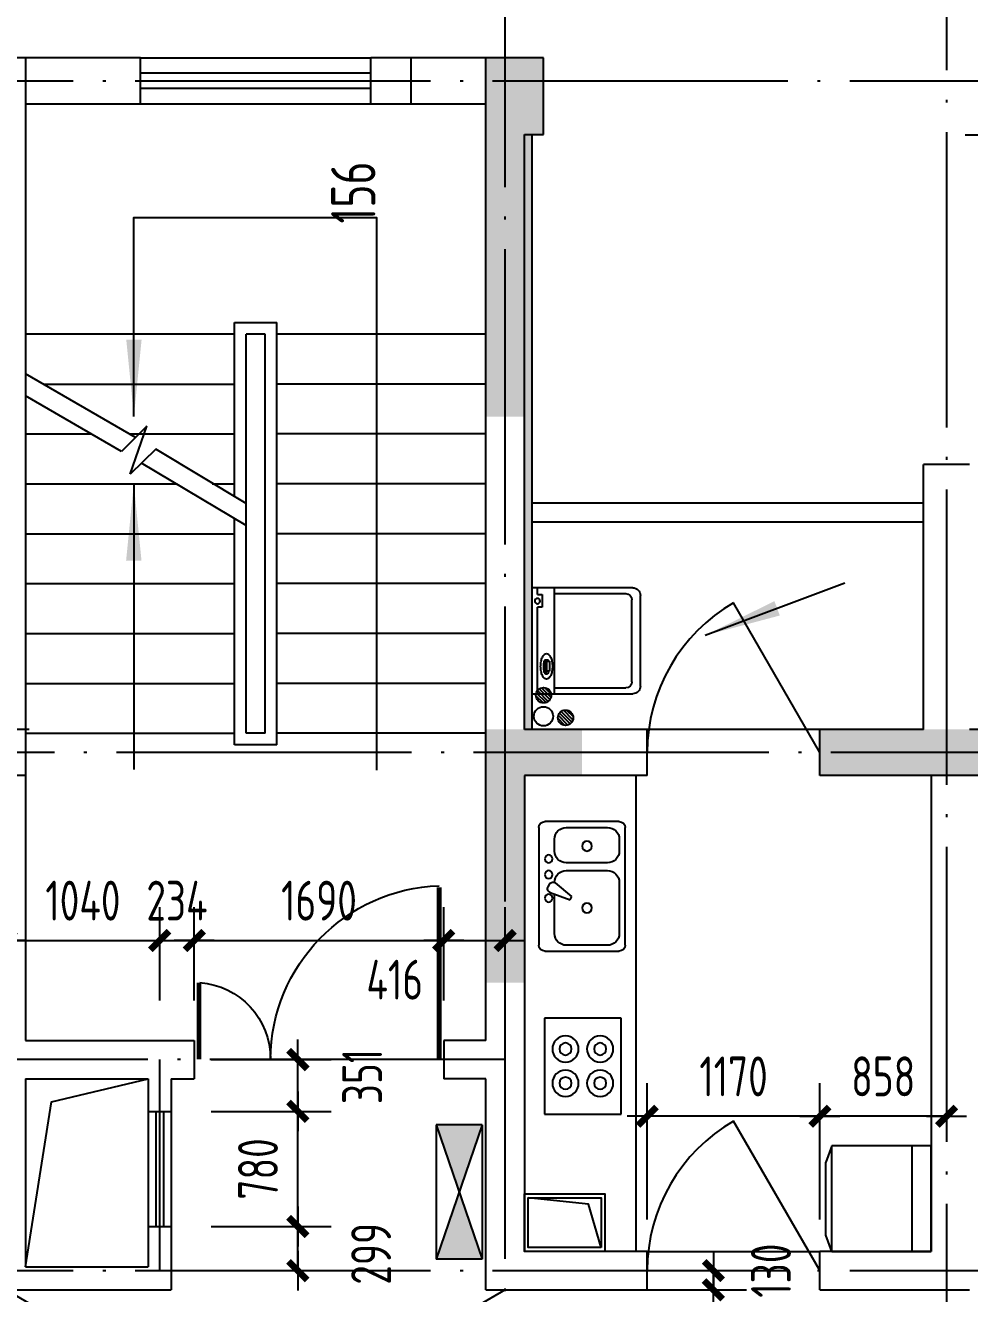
# Model space of a CAD drawing. Extents: x -726032 to 135930, y -151624 to 587044.
# Drawn here: x -582804 to -576408, y 564114 to 572705 of the extents above; entities that cross this region are included whole.
import ezdxf
from ezdxf.enums import TextEntityAlignment as Align

# ---------------------------------------------------------------- set-up
doc = ezdxf.new("R2010")
doc.units = 0
doc.header["$LTSCALE"] = 1000
doc.header["$MEASUREMENT"] = 0
doc.linetypes.add('DOTE', pattern=[2.42, 2, -0.2, 0.02, -0.2])
doc.layers.get('0').update_dxf_attribs({"linetype": 'CONTINUOUS'})
doc.layers.get('DEFPOINTS').update_dxf_attribs({"color": 1, "linetype": 'CONTINUOUS'})
for name, color, linetype in [('COLUMN', 170, 'CONTINUOUS'), ('DOTE', 8, 'DOTE'), ('GROUND', 45, 'CONTINUOUS'), ('JIAJU', 252, 'CONTINUOUS'), ('LVTRY', 6, 'CONTINUOUS'), ('PUB_DIM', 245, 'CONTINUOUS'), ('ROOF', 4, 'CONTINUOUS'), ('STAIR', 42, 'CONTINUOUS'), ('TOTHER', 7, 'CONTINUOUS'), ('WALL', 255, 'CONTINUOUS'), ('WINDOW', 155, 'CONTINUOUS'), ('WINDOW_TEXT', 7, 'CONTINUOUS'), ('引线', 213, 'CONTINUOUS'), ('雨水管', 20, 'CONTINUOUS')]:
    doc.layers.add(name, color=color, linetype=linetype)
doc.styles.add('DIM_FONT', font='isocp.shx', dxfattribs={"width": 0.8})
doc.styles.add('SIMPLEX', font='SIMPLEX.SHX')
doc.dimstyles.new('AXIS', dxfattribs={"dimtxt": 300, "dimasz": 1, "dimexe": 250, "dimexo": 300, "dimgap": 150, "dimtad": 1, "dimdec": 0, "dimzin": 0, "dimdsep": 46, "dimtxsty": 'DIM_FONT', "dimcen": 0.09, "dimse1": 1, "dimse2": 1, "dimclrt": 142, "dimadec": 0, "dimazin": 0, "dimtfac": 1, "dimtdec": 0, "dimtix": 1, "dimtmove": 2, "dimatfit": 3, "dimfxl": 1, "dimtolj": 1, "dimtzin": 0, "dimarcsym": 0})
doc.dimstyles.new('DIMA', dxfattribs={"dimtxt": 300, "dimasz": 1, "dimexe": 250, "dimexo": 300, "dimgap": 150, "dimtad": 1, "dimdec": 0, "dimzin": 0, "dimdsep": 46, "dimtxsty": 'DIM_FONT', "dimcen": 0.09, "dimse1": 1, "dimclrt": 142, "dimadec": 0, "dimazin": 0, "dimtfac": 1, "dimtdec": 0, "dimtix": 1, "dimtmove": 2, "dimatfit": 3, "dimfxl": 1, "dimtolj": 1, "dimtzin": 0, "dimarcsym": 0})
doc.dimstyles.new('DIMN', dxfattribs={"dimtxt": 300, "dimasz": 1, "dimexe": 250, "dimexo": 300, "dimgap": 150, "dimtad": 1, "dimdec": 0, "dimzin": 0, "dimdsep": 46, "dimtxsty": 'DIM_FONT', "dimcen": 0.09, "dimclrt": 142, "dimadec": 0, "dimazin": 0, "dimtfac": 1, "dimtdec": 0, "dimtix": 1, "dimtmove": 2, "dimatfit": 3, "dimfxl": 1, "dimtolj": 1, "dimtzin": 0, "dimarcsym": 0})

# ---------------------------------------------------------------- blocks, each defined once
blk = doc.blocks.new('*D3258')
at = {"layer": 'DEFPOINTS', "color": 0, "transparency": 16777216}
for p in [(-578892.8, 572485.5), (-580192.8, 572329.5), (-578892.8, 572329.5)]:
    blk.add_point(p, dxfattribs=at)
at = {"layer": 'PUB_DIM', "color": 0, "lineweight": -2, "transparency": 16777216}
for p, q in [((-580192.8, 572486.5), (-580192.8, 572487.5)), ((-580192.8, 572485.5), (-580192.8, 572329.5)), ((-580192.8, 572328.5), (-580192.8, 572327.5))]:
    blk.add_line(p, q, dxfattribs=at)
at = {"layer": 'PUB_DIM', "color": 0, "transparency": 16777216}
for points in [[(-580193, 572486.5), (-580192.6, 572486.5), (-580192.8, 572485.5)], [(-580193, 572328.5), (-580192.6, 572328.5), (-580192.8, 572329.5)]]:
    blk.add_solid(points, dxfattribs=at)
at = {"layer": 'PUB_DIM', "color": 142, "transparency": 16777216, "insert": (-580582.8, 573086.3), "char_height": 300, "attachment_point": 5, "rotation": 90, "style": 'DIM_FONT'}
blk.add_mtext('\\A1;156', dxfattribs=at)
blk = doc.blocks.new('*D766')
at = {"layer": 'DEFPOINTS', "color": 0, "transparency": 16777216}
for p in [(-579553.9, 573680.2), (-579553.9, 572485.5), (-579293.9, 572485.5)]:
    blk.add_point(p, dxfattribs=at)
at = {"layer": 'PUB_DIM', "color": 0, "lineweight": -2, "transparency": 16777216}
for p, q in [((-579553.9, 572785.5), (-579553.9, 573930.2)), ((-579293.9, 572785.5), (-579293.9, 573930.2)), ((-579554.9, 573680.2), (-579555.9, 573680.2)), ((-579293.9, 573680.2), (-579553.9, 573680.2)), ((-579292.9, 573680.2), (-579291.9, 573680.2))]:
    blk.add_line(p, q, dxfattribs=at)
at = {"layer": 'PUB_DIM', "color": 0, "transparency": 16777216}
for points in [[(-579554.9, 573680.3), (-579554.9, 573680), (-579553.9, 573680.2)], [(-579292.9, 573680.3), (-579292.9, 573680), (-579293.9, 573680.2)]]:
    blk.add_solid(points, dxfattribs=at)
at = {"layer": 'PUB_DIM', "color": 142, "transparency": 16777216, "insert": (-579469.8, 574194.8), "char_height": 300, "attachment_point": 5, "style": 'DIM_FONT'}
blk.add_mtext('\\A1;260', dxfattribs=at)
blk = doc.blocks.new('*D3259')
at = {"layer": 'DEFPOINTS', "color": 0, "transparency": 16777216}
for p in [(-578892.8, 572329.5), (-580192.8, 572173.5), (-578892.8, 572173.5)]:
    blk.add_point(p, dxfattribs=at)
at = {"layer": 'PUB_DIM', "color": 0, "lineweight": -2, "transparency": 16777216}
for p, q in [((-580192.8, 572330.5), (-580192.8, 572331.5)), ((-580192.8, 572329.5), (-580192.8, 572173.5)), ((-580192.8, 572172.5), (-580192.8, 572171.5))]:
    blk.add_line(p, q, dxfattribs=at)
at = {"layer": 'PUB_DIM', "color": 0, "transparency": 16777216}
for points in [[(-580193, 572330.5), (-580192.6, 572330.5), (-580192.8, 572329.5)], [(-580193, 572172.5), (-580192.6, 572172.5), (-580192.8, 572173.5)]]:
    blk.add_solid(points, dxfattribs=at)
at = {"layer": 'PUB_DIM', "color": 142, "transparency": 16777216, "insert": (-580582.8, 571572.7), "char_height": 300, "attachment_point": 5, "rotation": 90, "style": 'DIM_FONT'}
blk.add_mtext('\\A1;156', dxfattribs=at)
blk = doc.blocks.new('_DIMX')
blk.add_line((-150, 0), (150, 0))
at = {"const_width": 50}
blk.add_lwpolyline([(-70, -70), (70, 70)], dxfattribs=at)
blk = doc.blocks.new('*D1967')
at = {"layer": 'DEFPOINTS', "color": 0, "transparency": 16777216}
for p in [(-579553.9, 566505.8), (-579969.9, 565829.5), (-579553.9, 565829.5)]:
    blk.add_point(p, dxfattribs=at)
at = {"layer": 'PUB_DIM', "color": 0, "lineweight": -2, "transparency": 16777216}
for p, q in [((-579553.9, 566099.5), (-579553.9, 566730.8)), ((-579969, 566505.8), (-579554.8, 566505.8))]:
    blk.add_line(p, q, dxfattribs=at)
at = {"layer": 'PUB_DIM', "color": 0, "lineweight": -2, "transparency": 16777216, "xscale": 0.9, "yscale": 0.9, "zscale": 0.9, "rotation": 180}
blk.add_blockref('_DIMX', (-579969.9, 566505.8), dxfattribs=at)
at = {"layer": 'PUB_DIM', "color": 0, "lineweight": -2, "transparency": 16777216, "xscale": 0.9, "yscale": 0.9, "zscale": 0.9}
blk.add_blockref('_DIMX', (-579553.9, 566505.8), dxfattribs=at)
at = {"layer": 'PUB_DIM', "color": 142, "transparency": 16777216, "insert": (-580302, 566240.6), "char_height": 270, "attachment_point": 5, "style": 'DIM_FONT'}
blk.add_mtext('\\A1;416', dxfattribs=at)
blk = doc.blocks.new('_DBLK')
blk.add_line((-0.5, 0), (0, -0.866))
blk.add_arc((-0.5, 0), 1, 300, 0)
at = {"layer": 'WINDOW_TEXT', "style": 'SIMPLEX', "flags": 9}
blk.add_attdef('A', text='', height=1, dxfattribs=at).set_placement((0, 1.5), align=Align.MIDDLE)
blk = doc.blocks.new('A$C5371541F')
at = {"layer": 'JIAJU'}
h = blk.add_hatch(color=256, dxfattribs=at)
h.paths.add_polyline_path([(0, 700), (120, 350), (240, 700)])
h.paths.add_polyline_path([(0, 0), (240, 0), (120, 350)])
for p, q in [((0, 700), (0, 0)), ((240, 700), (0, 0)), ((240, 700), (0, 700)), ((0, 700), (240, 0)), ((240, 700), (240, 0)), ((240, 0), (0, 0))]:
    blk.add_line(p, q, dxfattribs=at)
blk = doc.blocks.new('*D1998')
at = {"layer": 'DEFPOINTS', "color": 0, "transparency": 16777216}
for p in [(-579969.9, 566505.8), (-581659.9, 565829.5), (-579969.9, 565829.5)]:
    blk.add_point(p, dxfattribs=at)
at = {"layer": 'PUB_DIM', "color": 0, "lineweight": -2, "transparency": 16777216}
for p, q in [((-579969.9, 566099.5), (-579969.9, 566730.8)), ((-581659, 566505.8), (-579970.8, 566505.8))]:
    blk.add_line(p, q, dxfattribs=at)
at = {"layer": 'PUB_DIM', "color": 0, "lineweight": -2, "transparency": 16777216, "xscale": 0.9, "yscale": 0.9, "zscale": 0.9, "rotation": 180}
blk.add_blockref('_DIMX', (-581659.9, 566505.8), dxfattribs=at)
at = {"layer": 'PUB_DIM', "color": 0, "lineweight": -2, "transparency": 16777216, "xscale": 0.9, "yscale": 0.9, "zscale": 0.9}
blk.add_blockref('_DIMX', (-579969.9, 566505.8), dxfattribs=at)
at = {"layer": 'PUB_DIM', "color": 142, "transparency": 16777216, "insert": (-580814.9, 566775.8), "char_height": 270, "attachment_point": 5, "style": 'DIM_FONT'}
blk.add_mtext('\\A1;1690', dxfattribs=at)
blk = doc.blocks.new('*D790')
at = {"layer": 'DEFPOINTS', "color": 0, "transparency": 16777216}
for p in [(-581659.9, 566505.8), (-581893.9, 565829.5), (-581659.9, 565829.5)]:
    blk.add_point(p, dxfattribs=at)
at = {"layer": 'PUB_DIM', "color": 0, "lineweight": -2, "transparency": 16777216}
for p, q in [((-581893.9, 566099.5), (-581893.9, 566730.8)), ((-581659.9, 566099.5), (-581659.9, 566730.8)), ((-581894.8, 566505.8), (-581895.7, 566505.8)), ((-581893.9, 566505.8), (-581659.9, 566505.8)), ((-581659, 566505.8), (-581658.1, 566505.8))]:
    blk.add_line(p, q, dxfattribs=at)
at = {"layer": 'PUB_DIM', "color": 0, "lineweight": -2, "transparency": 16777216, "xscale": 0.9, "yscale": 0.9, "zscale": 0.9}
blk.add_blockref('_DIMX', (-581893.9, 566505.8), dxfattribs=at)
at = {"layer": 'PUB_DIM', "color": 0, "lineweight": -2, "transparency": 16777216, "xscale": 0.9, "yscale": 0.9, "zscale": 0.9, "rotation": 180}
blk.add_blockref('_DIMX', (-581659.9, 566505.8), dxfattribs=at)
at = {"layer": 'PUB_DIM', "color": 142, "transparency": 16777216, "insert": (-581776.9, 566775.8), "char_height": 270, "attachment_point": 5, "style": 'DIM_FONT'}
blk.add_mtext('\\A1;234', dxfattribs=at)
blk = doc.blocks.new('M_A17ORW')
at = {"const_width": 0.02}
for points in [[(-0.481, -0.0014), (-0.481, -0.3084)], [(0.481, 0.0014), (0.481, -0.6906)]]:
    blk.add_lwpolyline(points, dxfattribs=at)
for centre, radius, start, end in [((-0.5008, -0.0026), 0.3067, 274.2492, 0.2101), ((0.5046, 0.0019), 0.6987, 180.2762, 268.0603)]:
    blk.add_arc(centre, radius, start, end)
blk = doc.blocks.new('_ARROW')
blk.add_solid([(0, 0), (-1, 0.1), (-1, -0.1)])
blk = doc.blocks.new('*D1999')
at = {"layer": 'DEFPOINTS', "color": 0, "transparency": 16777216}
for p in [(-581893.9, 566505.8), (-582933.9, 565829.5), (-581893.9, 565829.5)]:
    blk.add_point(p, dxfattribs=at)
at = {"layer": 'PUB_DIM', "color": 0, "lineweight": -2, "transparency": 16777216}
for p, q in [((-581893.9, 566099.5), (-581893.9, 566730.8)), ((-582933, 566505.8), (-581894.8, 566505.8))]:
    blk.add_line(p, q, dxfattribs=at)
at = {"layer": 'PUB_DIM', "color": 0, "lineweight": -2, "transparency": 16777216, "xscale": 0.9, "yscale": 0.9, "zscale": 0.9, "rotation": 180}
blk.add_blockref('_DIMX', (-582933.9, 566505.8), dxfattribs=at)
at = {"layer": 'PUB_DIM', "color": 0, "lineweight": -2, "transparency": 16777216, "xscale": 0.9, "yscale": 0.9, "zscale": 0.9}
blk.add_blockref('_DIMX', (-581893.9, 566505.8), dxfattribs=at)
at = {"layer": 'PUB_DIM', "color": 142, "transparency": 16777216, "insert": (-582413.9, 566775.8), "char_height": 270, "attachment_point": 5, "style": 'DIM_FONT'}
blk.add_mtext('\\A1;1040', dxfattribs=at)
blk = doc.blocks.new('*D2000')
at = {"layer": 'DEFPOINTS', "color": 0, "transparency": 16777216}
for p in [(-581815.9, 564568.4), (-580958.1, 564568.4), (-581815.9, 564269.4)]:
    blk.add_point(p, dxfattribs=at)
at = {"layer": 'PUB_DIM', "color": 0, "lineweight": -2, "transparency": 16777216}
for p, q in [((-581545.9, 564568.4), (-580733.1, 564568.4)), ((-580958.1, 564270.3), (-580958.1, 564567.5))]:
    blk.add_line(p, q, dxfattribs=at)
at = {"layer": 'PUB_DIM', "color": 0, "lineweight": -2, "transparency": 16777216, "xscale": 0.9, "yscale": 0.9, "zscale": 0.9}
for p, rotation in [((-580958.1, 564568.4), 90), ((-580958.1, 564269.4), 270)]:
    blk.add_blockref('_DIMX', p, dxfattribs=dict(at, rotation=rotation))
at = {"layer": 'PUB_DIM', "color": 142, "transparency": 16777216, "insert": (-580461.7, 564383.4), "char_height": 270, "attachment_point": 5, "rotation": 90, "style": 'DIM_FONT'}
blk.add_mtext('\\A1;299', dxfattribs=at)
blk = doc.blocks.new('*D2010')
at = {"layer": 'DEFPOINTS', "color": 0, "transparency": 16777216}
for p in [(-581815.9, 565699.4), (-580958.1, 565699.4), (-581815.9, 565348.4)]:
    blk.add_point(p, dxfattribs=at)
at = {"layer": 'PUB_DIM', "color": 0, "lineweight": -2, "transparency": 16777216}
for p, q in [((-581545.9, 565699.4), (-580733.1, 565699.4)), ((-580958.1, 565349.3), (-580958.1, 565698.5))]:
    blk.add_line(p, q, dxfattribs=at)
at = {"layer": 'PUB_DIM', "color": 0, "lineweight": -2, "transparency": 16777216, "xscale": 0.9, "yscale": 0.9, "zscale": 0.9}
for p, rotation in [((-580958.1, 565699.4), 90), ((-580958.1, 565348.4), 270)]:
    blk.add_blockref('_DIMX', p, dxfattribs=dict(at, rotation=rotation))
at = {"layer": 'PUB_DIM', "color": 142, "transparency": 16777216, "insert": (-580522.6, 565584.5), "char_height": 270, "attachment_point": 5, "rotation": 90, "style": 'DIM_FONT'}
blk.add_mtext('\\A1;351', dxfattribs=at)
blk = doc.blocks.new('*D2011')
at = {"layer": 'DEFPOINTS', "color": 0, "transparency": 16777216}
for p in [(-581815.9, 565348.4), (-580958.1, 565348.4), (-581815.9, 564568.4)]:
    blk.add_point(p, dxfattribs=at)
at = {"layer": 'PUB_DIM', "color": 0, "lineweight": -2, "transparency": 16777216}
for p, q in [((-581545.9, 565348.4), (-580733.1, 565348.4)), ((-580958.1, 564569.3), (-580958.1, 565347.5))]:
    blk.add_line(p, q, dxfattribs=at)
at = {"layer": 'PUB_DIM', "color": 0, "lineweight": -2, "transparency": 16777216, "xscale": 0.9, "yscale": 0.9, "zscale": 0.9}
for p, rotation in [((-580958.1, 565348.4), 90), ((-580958.1, 564568.4), 270)]:
    blk.add_blockref('_DIMX', p, dxfattribs=dict(at, rotation=rotation))
at = {"layer": 'PUB_DIM', "color": 142, "transparency": 16777216, "insert": (-581228.1, 564958.4), "char_height": 270, "attachment_point": 5, "rotation": 90, "style": 'DIM_FONT'}
blk.add_mtext('\\A1;780', dxfattribs=at)
blk = doc.blocks.new('51103111123616')
for p, q in [((-300, 60), (300, 60)), ((-300, 19.8), (300, 19.8)), ((-300, -19.8), (300, -19.8)), ((-300, -60), (300, -60))]:
    blk.add_line(p, q)
at = {"style": 'SIMPLEX', "flags": 9}
blk.add_attdef('A', text='', height=1, dxfattribs=at).set_placement((0, 0), align=Align.MIDDLE)
blk = doc.blocks.new('_WBLK')
for p, q in [((-0.5, 0.5), (0.5, 0.5)), ((0.5, 0.1667), (-0.5, 0.1667)), ((0.5, -0.1667), (-0.5, -0.1667)), ((-0.5, -0.5), (0.5, -0.5))]:
    blk.add_line(p, q)
at = {"layer": 'WINDOW_TEXT', "style": 'SIMPLEX', "flags": 9}
blk.add_attdef('A', text='', height=1, dxfattribs=at).set_placement((0, 1.5), align=Align.MIDDLE)
blk = doc.blocks.new('*D807')
at = {"layer": 'DEFPOINTS', "color": 0, "transparency": 16777216}
for p in [(-582933.9, 573680.2), (-583193.9, 572485.5), (-582933.9, 572485.5)]:
    blk.add_point(p, dxfattribs=at)
at = {"layer": 'PUB_DIM', "color": 0, "lineweight": -2, "transparency": 16777216}
for p, q in [((-583193.9, 572785.5), (-583193.9, 573930.2)), ((-582933.9, 572785.5), (-582933.9, 573930.2)), ((-583194.9, 573680.2), (-583195.9, 573680.2)), ((-583193.9, 573680.2), (-582933.9, 573680.2)), ((-582932.9, 573680.2), (-582931.9, 573680.2))]:
    blk.add_line(p, q, dxfattribs=at)
at = {"layer": 'PUB_DIM', "color": 0, "transparency": 16777216}
for points in [[(-583194.9, 573680.3), (-583194.9, 573680), (-583193.9, 573680.2)], [(-582932.9, 573680.3), (-582932.9, 573680), (-582933.9, 573680.2)]]:
    blk.add_solid(points, dxfattribs=at)
at = {"layer": 'PUB_DIM', "color": 142, "transparency": 16777216, "insert": (-583017.9, 574194.8), "char_height": 300, "attachment_point": 5, "style": 'DIM_FONT'}
blk.add_mtext('\\A1;260', dxfattribs=at)
blk = doc.blocks.new('M_E29JIV')
at = {"color": 0, "linetype": 'ByBlock'}
for p, q in [((30.7, 337.5), (419.3, 337.5)), ((0, -306.8), (0, 306.8)), ((358, 306.8), (143.2, 306.8)), ((450, 306.8), (450, -306.8)), ((81.8, 245.5), (81.8, 40)), ((419.3, -20.5), (419.3, 245.5)), ((58.9, 31.4), (162.5, 70.2)), ((162.5, 70.2), (172.8, 52.5)), ((48.4, 2), (56.6, -12.3)), ((172.8, 52.5), (87.3, -17.8)), ((143.2, -81.8), (358, -81.8)), ((358, -122.7), (143.2, -122.7)), ((81.8, -184.1), (81.8, -245.5)), ((419.3, -245.5), (419.3, -184.1)), ((143.2, -306.8), (358, -306.8)), ((419.3, -337.5), (30.7, -337.5))]:
    blk.add_line(p, q, dxfattribs=at)
for centre, radius in [((250.6, 112.5), 25.6), ((51.1, 61.4), 20.5), ((51.1, -61.4), 20.5), ((51.1, -143.2), 20.5), ((250.6, -209.7), 25.6)]:
    blk.add_circle(centre, radius, dxfattribs=at)
for centre, radius, start, end in [((30.7, 306.8), 30.7, 90, 180), ((419.3, 306.8), 30.7, 0, 90), ((143.2, 245.5), 61.4, 90, 180), ((358, 245.5), 61.4, 0, 90), ((66.1, 12.3), 20.5, 110.53768, 210), ((74.3, -2), 20.5, 210, 309.46232), ((143.2, -20.5), 61.4, 180, 270), ((358, -20.5), 61.4, 270, 0), ((143.2, -184.1), 61.4, 90, 180), ((358, -184.1), 61.4, 0, 90), ((143.2, -245.5), 61.4, 180, 270), ((358, -245.5), 61.4, 270, 0), ((30.7, -306.8), 30.7, 180, 270), ((419.3, -306.8), 30.7, 270, 0)]:
    blk.add_arc(centre, radius, start, end, dxfattribs=at)
at = {"style": 'DIM_FONT', "width": 0.8, "flags": 9}
for tag in ['XSIZE', 'YSIZE']:
    blk.add_attdef(tag, (0, 0), '', height=0.5, dxfattribs=at)
blk = doc.blocks.new('M_E21')
for p, q in [((-250.1, 0), (250.1, 0)), ((-250.1, -400.1), (-250.1, 0)), ((250.1, 0), (250.1, -400.1)), ((250.1, -400.1), (-250.1, -400.1))]:
    blk.add_line(p, q)
at = {"layer": 'TOTHER', "linetype": 'Continuous'}
for centre, radius in [((-89.3, -109.8), 68.5), ((89.3, -109.8), 68.5), ((-89.3, -109.8), 31.6), ((89.3, -109.8), 31.6), ((-89.3, -290.2), 68.5), ((-89.3, -290.2), 31.6), ((89.3, -290.2), 68.5), ((89.3, -290.2), 31.6)]:
    blk.add_circle(centre, radius, dxfattribs=at)
at = {"width": 0.8, "flags": 9}
for tag in ['XSIZE', 'YSIZE']:
    blk.add_attdef(tag, (0, 0), '', height=0.5, dxfattribs=at)
blk = doc.blocks.new('M_E20')
for p, q in [((345, 0), (-345, 0)), ((-302.4, -35.8), (-345, -35.8)), ((-302.4, -35), (-302.4, -65.6)), ((-302.4, -65.6), (-219.3, -65.6)), ((-219.3, -65.6), (-219.3, -35)), ((345, -35.8), (-219.3, -35.8)), ((-307.3, -144.3), (-307.3, -611)), ((123, -86.9), (123.1, -98.6)), ((133.5, -96.3), (133.5, -112.9)), ((198.1, -96.3), (133.5, -96.3)), ((133.5, -112.9), (198.1, -112.9)), ((198.1, -112.9), (198.1, -96.3)), ((214.8, -88), (214.8, -98.5)), ((307.3, -144.3), (307.3, -611)), ((267.3, -651), (-267.3, -651))]:
    blk.add_line(p, q)
blk.add_lwpolyline([(83.3, -94.4, 0.185158), (88.2, -107.2, 0.102042), (107.7, -121.5, 0.060862), (132.7, -129.5, 0.047173), (166.5, -132.7, 0.047173), (200.2, -129.5, 0.060862), (225.3, -121.5, 0.102042), (244.7, -107.2, 0.185158), (249.6, -94.4, 0.185158), (244.7, -81.7, 0.102042), (225.3, -67.3, 0.060862), (200.2, -59.3, 0.047173), (166.5, -56.1, 0.047173), (132.7, -59.3, 0.060862), (107.7, -67.3, 0.102042), (88.2, -81.7, 0.185158)], format="xyb", close=True)
for points in [[(214.8, -88, 0.259034), (212.9, -84.6, 0.076276), (201.4, -79.7, 0.036515), (187.8, -77.2, 0.026615), (169, -76.2, 0.026615), (150.1, -77.2, 0.036515), (136.6, -79.7, 0.076276), (125, -84.6, 0.259034), (123.1, -88, 0.078462), (123.3, -89.3, 0.056762)], [(214.8, -98.5, 0.259034), (212.9, -95.1, 0.076276), (201.4, -90.2, 0.036515), (187.8, -87.7, 0.026615), (169, -86.7, 0.026615), (150.1, -87.7, 0.036515), (136.6, -90.2, 0.076276), (125, -95.1, 0.259034), (123.1, -98.5, 0.259034), (125, -102, 0.056762), (133.5, -106, 0.036515)], [(198.1, -107.7, 0.008736), (201.4, -106.9, 0.076276), (212.9, -102, 0.259034), (214.8, -98.5, 0.259034)]]:
    blk.add_lwpolyline(points, format="xyb")
blk.add_circle((-258.7, -35), 17.5)
for centre, start, end in [((-267.3, -611), 180, 270), ((267.3, -611), 270, 0)]:
    blk.add_arc(centre, 40, start, end)
at = {"layer": 'TOTHER', "linetype": 'Continuous'}
for p, q in [((-345, -655.8), (-345, 0)), ((345, 0), (345, -655.8)), ((-345, -144.7), (345, -144.7)), ((295, -705.8), (-295, -705.8))]:
    blk.add_line(p, q, dxfattribs=at)
for centre, start, end in [((-295, -655.8), 180, 270), ((295, -655.8), 270, 0)]:
    blk.add_arc(centre, 50, start, end, dxfattribs=at)
at = {"width": 0.8, "flags": 9}
for tag in ['XSIZE', 'YSIZE']:
    blk.add_attdef(tag, (0, 0), '', height=0.5, dxfattribs=at)
blk = doc.blocks.new('A$C593B1C2D')
at = {"layer": 'JIAJU'}
for p, q in [((0, 550), (0, 32.5)), ((550, 550), (0, 550)), ((550, 32.5), (550, 550)), ((550, 450), (0, 450)), ((0, 32.5), (84.2, 0)), ((550, 32.5), (0, 32.5)), ((465.8, 0), (84.2, 0)), ((550, 32.5), (465.8, 0))]:
    blk.add_line(p, q, dxfattribs=at)
blk = doc.blocks.new('A$C52343C9C')
at = {"layer": 'JIAJU', "rotation": 2.050917305024764e-05}
blk.add_blockref('A$C593B1C2D', (0, 0), dxfattribs=at)
blk = doc.blocks.new('A$C47CE1419')
at = {"layer": 'JIAJU', "xscale": -1, "rotation": 90}
blk.add_blockref('A$C52343C9C', (550, 550), dxfattribs=at)
blk = doc.blocks.new('*D2041')
at = {"layer": 'DEFPOINTS', "color": 0, "transparency": 16777216}
for p in [(-579020.2, 564139.5), (-578143.5, 564139.5), (-579020.2, 562839.5)]:
    blk.add_point(p, dxfattribs=at)
at = {"layer": 'PUB_DIM', "color": 0, "lineweight": -2, "transparency": 16777216}
for p, q in [((-578750.2, 564139.5), (-577918.5, 564139.5)), ((-578143.5, 562840.4), (-578143.5, 564138.6))]:
    blk.add_line(p, q, dxfattribs=at)
at = {"layer": 'PUB_DIM', "color": 0, "lineweight": -2, "transparency": 16777216, "xscale": 0.9, "yscale": 0.9, "zscale": 0.9}
for p, rotation in [((-578143.5, 564139.5), 90), ((-578143.5, 562839.5), 270)]:
    blk.add_blockref('_DIMX', p, dxfattribs=dict(at, rotation=rotation))
at = {"layer": 'PUB_DIM', "color": 142, "transparency": 16777216, "insert": (-578413.5, 563489.5), "char_height": 270, "attachment_point": 5, "rotation": 90, "style": 'DIM_FONT'}
blk.add_mtext('\\A1;1300', dxfattribs=at)
blk = doc.blocks.new('*D2042')
at = {"layer": 'DEFPOINTS', "color": 0, "transparency": 16777216}
for p in [(-579020.2, 564269.5), (-578143.5, 564269.5), (-579020.2, 564139.5)]:
    blk.add_point(p, dxfattribs=at)
at = {"layer": 'PUB_DIM', "color": 0, "lineweight": -2, "transparency": 16777216}
for p, q in [((-578750.2, 564269.5), (-577918.5, 564269.5)), ((-578143.5, 564270.4), (-578143.5, 564271.3)), ((-578143.5, 564139.5), (-578143.5, 564269.5)), ((-578143.5, 564138.6), (-578143.5, 564137.7))]:
    blk.add_line(p, q, dxfattribs=at)
at = {"layer": 'PUB_DIM', "color": 0, "lineweight": -2, "transparency": 16777216, "xscale": 0.9, "yscale": 0.9, "zscale": 0.9}
for p, rotation in [((-578143.5, 564269.5), 270), ((-578143.5, 564139.5), 90)]:
    blk.add_blockref('_DIMX', p, dxfattribs=dict(at, rotation=rotation))
at = {"layer": 'PUB_DIM', "color": 142, "transparency": 16777216, "insert": (-577753.5, 564269.5), "char_height": 270, "attachment_point": 5, "rotation": 90, "style": 'DIM_FONT'}
blk.add_mtext('\\A1;130', dxfattribs=at)
blk = doc.blocks.new('*D2045')
at = {"layer": 'DEFPOINTS', "color": 0, "transparency": 16777216}
for p in [(-577421.9, 565315.3), (-577421.9, 564345.9), (-576563.9, 564345.9)]:
    blk.add_point(p, dxfattribs=at)
at = {"layer": 'PUB_DIM', "color": 0, "lineweight": -2, "transparency": 16777216}
for p, q in [((-577421.9, 564615.9), (-577421.9, 565540.3)), ((-576564.8, 565315.3), (-577421, 565315.3))]:
    blk.add_line(p, q, dxfattribs=at)
at = {"layer": 'PUB_DIM', "color": 0, "lineweight": -2, "transparency": 16777216, "xscale": 0.9, "yscale": 0.9, "zscale": 0.9, "rotation": 180}
blk.add_blockref('_DIMX', (-577421.9, 565315.3), dxfattribs=at)
at = {"layer": 'PUB_DIM', "color": 0, "lineweight": -2, "transparency": 16777216, "xscale": 0.9, "yscale": 0.9, "zscale": 0.9}
blk.add_blockref('_DIMX', (-576563.9, 565315.3), dxfattribs=at)
at = {"layer": 'PUB_DIM', "color": 142, "transparency": 16777216, "insert": (-576992.9, 565585.3), "char_height": 270, "attachment_point": 5, "style": 'DIM_FONT'}
blk.add_mtext('\\A1;858', dxfattribs=at)
blk = doc.blocks.new('*D2046')
at = {"layer": 'DEFPOINTS', "color": 0, "transparency": 16777216}
for p in [(-578591.9, 565315.3), (-578591.9, 564345.9), (-577421.9, 564345.9)]:
    blk.add_point(p, dxfattribs=at)
at = {"layer": 'PUB_DIM', "color": 0, "lineweight": -2, "transparency": 16777216}
for p, q in [((-578591.9, 564615.9), (-578591.9, 565540.3)), ((-577422.8, 565315.3), (-578591, 565315.3))]:
    blk.add_line(p, q, dxfattribs=at)
at = {"layer": 'PUB_DIM', "color": 0, "lineweight": -2, "transparency": 16777216, "xscale": 0.9, "yscale": 0.9, "zscale": 0.9, "rotation": 180}
blk.add_blockref('_DIMX', (-578591.9, 565315.3), dxfattribs=at)
at = {"layer": 'PUB_DIM', "color": 0, "lineweight": -2, "transparency": 16777216, "xscale": 0.9, "yscale": 0.9, "zscale": 0.9}
blk.add_blockref('_DIMX', (-577421.9, 565315.3), dxfattribs=at)
at = {"layer": 'PUB_DIM', "color": 142, "transparency": 16777216, "insert": (-578006.9, 565585.3), "char_height": 270, "attachment_point": 5, "style": 'DIM_FONT'}
blk.add_mtext('\\A1;1170', dxfattribs=at)

msp = doc.modelspace()

# ---------------------------------------------------------------- hatches: boundary and pattern name
at = {"layer": 'ROOF'}
h = msp.add_hatch(dxfattribs=at)
h.set_pattern_fill('DOTS', color=256, scale=390, style=0)
h.set_pattern_definition([(180, (-566073.768, 158961.31), (-12.1875, 24.375), [0, -24.375])])
h.paths.add_polyline_path([(-579371.9, 567935.5), (-579423.9, 567935.5), (-579423.9, 571965.5), (-579371.9, 571965.5)])
at = {"layer": '雨水管'}
h = msp.add_hatch(dxfattribs=at)
h.set_pattern_fill('ANSI31', color=256, scale=130, style=0)
h.set_pattern_definition([(135, (-58537.655, 910198.765), (11.4904852, 11.4904852), [])])
h.paths.add_polyline_path([(-579345.5, 568167, 1), (-579241.5, 568167, 1)])
h = msp.add_hatch(dxfattribs=at)
h.set_pattern_fill('ANSI31', color=256, scale=130, style=0)
h.set_pattern_definition([(135, (-58389.343, 910046.808), (11.4904852, 11.4904852), [])])
h.paths.add_polyline_path([(-579197.1, 568015, 1), (-579093.1, 568015, 1)])

# ---------------------------------------------------------------- linework, layer by layer
at = {"layer": 'COLUMN'}
for points in [[(-579423.9, 570054.5), (-579683.9, 570054.5), (-579423.9, 571965.5), (-579683.9, 572485.5)], [(-579293.9, 572485.5), (-579293.9, 571965.5), (-579683.9, 572485.5), (-579423.9, 571965.5)], [(-579683.9, 567935.5), (-579683.9, 566219.5), (-579423.9, 567623.5), (-579423.9, 566219.5)], [(-579033.9, 567935.5), (-579033.9, 567623.5), (-579683.9, 567935.5), (-579423.9, 567623.5)], [(-577421.9, 567935.5), (-577421.9, 567623.5), (-575133.9, 567935.5), (-575133.9, 567623.5)]]:
    msp.add_solid(points, dxfattribs=at)
at = {"layer": 'DOTE'}
for p, q in [((-579553.9, 561929.5), (-579553.9, 574401.4)), ((-576563.9, 574401.4), (-576563.9, 546557.4)), ((-615939.2, 572329.5), (-546307.4, 572329.5)), ((-546307.4, 567779.5), (-615991.2, 567779.5)), ((-579553.9, 565699.5), (-582933.9, 565699.5)), ((-581893.9, 564269.5), (-581893.9, 565699.5)), ((-615939.2, 564269.5), (-546307.4, 564269.5))]:
    msp.add_line(p, q, dxfattribs=at)
at = {"layer": 'GROUND'}
for p, q in [((-577421.9, 567935.5), (-578591.9, 567935.5)), ((-578591.9, 564399.5), (-577421.9, 564399.5))]:
    msp.add_line(p, q, dxfattribs=at)
at = {"layer": 'LVTRY'}
msp.add_line((-578669.9, 567623.5), (-578669.9, 564399.5), dxfattribs=at)
for points in [[(-578877.9, 564399.5), (-579423.9, 564399.5), (-579423.9, 564789.5), (-578877.9, 564789.5)], [(-578903.9, 564425.5), (-579397.9, 564425.5), (-579397.9, 564763.5), (-578903.9, 564763.5)]]:
    msp.add_lwpolyline(points, close=True, dxfattribs=at)
msp.add_lwpolyline([(-578903.9, 564425.5), (-578988.5, 564720), (-579397.9, 564763.5)], dxfattribs=at)
at = {"layer": 'PUB_DIM'}
for points in [[(-582068.5, 570056.2), (-582068.5, 571403.2), (-580426.1, 571403.2), (-580426.1, 567659.1)], [(-582069.4, 569599.5), (-582069.4, 567664.9)]]:
    msp.add_lwpolyline(points, dxfattribs=at)
at = {"layer": 'ROOF'}
for p, q in [((-579371.9, 567935.5), (-579371.9, 571965.5)), ((-576719.9, 569469.5), (-579371.9, 569469.5)), ((-576719.9, 569339.5), (-579371.9, 569339.5))]:
    msp.add_line(p, q, dxfattribs=at)
msp.add_lwpolyline([(-582803.9, 564295.5), (-582627.5, 565413.5), (-581971.9, 565569.5)], dxfattribs=at)
at = {"layer": 'STAIR'}
for p, q in [((-581386.9, 569511.4), (-581386.9, 570691.5)), ((-581386.9, 570691.5), (-581100.9, 570691.5)), ((-581100.9, 567831.5), (-581100.9, 570691.5)), ((-581386.9, 570613.5), (-582803.9, 570613.5)), ((-581308.9, 567909.5), (-581308.9, 570613.5)), ((-581178.9, 570613.5), (-581308.9, 570613.5)), ((-581178.9, 567909.5), (-581178.9, 570613.5)), ((-579683.9, 570613.5), (-581100.9, 570613.5)), ((-582057.5, 569913.6), (-582803.9, 570344.5)), ((-582684.3, 570275.5), (-581386.9, 570275.5)), ((-579683.9, 570275.5), (-581100.9, 570275.5)), ((-582153.8, 569819.1), (-582803.9, 570194.4)), ((-581980.5, 569989.2), (-582153.8, 569819.1)), ((-582093.2, 569664), (-581980.5, 569989.2)), ((-582803.9, 569937.5), (-582358.8, 569937.5)), ((-582098.8, 569937.5), (-581386.9, 569937.5)), ((-579683.9, 569937.5), (-581100.9, 569937.5)), ((-581919.9, 569834.2), (-582093.2, 569664)), ((-581308.9, 569466.4), (-581919.9, 569834.2)), ((-581308.9, 569316.3), (-582016.2, 569739.6)), ((-582803.9, 569599.5), (-581773.4, 569599.5)), ((-581539.4, 569599.5), (-581386.9, 569599.5)), ((-579683.9, 569599.5), (-581100.9, 569599.5)), ((-581386.9, 567831.5), (-581386.9, 569361.3)), ((-582803.9, 569261.5), (-581386.9, 569261.5)), ((-579683.9, 569261.5), (-581100.9, 569261.5)), ((-582803.9, 568923.5), (-581386.9, 568923.5)), ((-579683.9, 568923.5), (-581100.9, 568923.5)), ((-582803.9, 568585.5), (-581386.9, 568585.5)), ((-579683.9, 568585.5), (-581100.9, 568585.5)), ((-582803.9, 568247.5), (-581386.9, 568247.5)), ((-579683.9, 568247.5), (-581100.9, 568247.5)), ((-582803.9, 567909.5), (-581386.9, 567909.5)), ((-581178.9, 567909.5), (-581308.9, 567909.5)), ((-579683.9, 567909.5), (-581100.9, 567909.5)), ((-581100.9, 567831.5), (-581386.9, 567831.5))]:
    msp.add_line(p, q, dxfattribs=at)
at = {"layer": 'WALL'}
for p, q in [((-582023.9, 572485.5), (-583193.9, 572485.5)), ((-582803.9, 572485.5), (-582803.9, 565829.5)), ((-582023.9, 572173.5), (-582023.9, 572485.5)), ((-579293.9, 572485.5), (-580463.9, 572485.5)), ((-580463.9, 572173.5), (-580463.9, 572485.5)), ((-579683.9, 565829.5), (-579683.9, 572485.5)), ((-579293.9, 571965.5), (-579293.9, 572485.5)), ((-582803.9, 572173.5), (-582023.9, 572173.5)), ((-580463.9, 572173.5), (-579683.9, 572173.5)), ((-579423.9, 567935.5), (-579423.9, 571965.5)), ((-579423.9, 571965.5), (-579293.9, 571965.5)), ((-576719.9, 567935.5), (-576719.9, 569729.5)), ((-576407.9, 569729.5), (-576719.9, 569729.5)), ((-582777.9, 567935.5), (-583895.9, 567935.5)), ((-578591.9, 567935.5), (-579423.9, 567935.5)), ((-578591.9, 567623.5), (-578591.9, 567935.5)), ((-577421.9, 567623.5), (-577421.9, 567935.5)), ((-576719.9, 567935.5), (-577421.9, 567935.5)), ((-575133.9, 567935.5), (-576407.9, 567935.5)), ((-582803.9, 567623.5), (-583895.9, 567623.5)), ((-578591.9, 567623.5), (-579423.9, 567623.5)), ((-579423.9, 567623.5), (-579423.9, 564399.5)), ((-575133.9, 567623.5), (-577421.9, 567623.5)), ((-576667.9, 567623.5), (-576667.9, 564399.5)), ((-582803.9, 565829.5), (-581659.9, 565829.5)), ((-581659.9, 565829.5), (-581659.9, 565569.5)), ((-579683.9, 565829.5), (-579969.9, 565829.5)), ((-579969.9, 565829.5), (-579969.9, 565569.5)), ((-582803.9, 565569.5), (-581971.9, 565569.5)), ((-582803.9, 565569.5), (-582803.9, 564295.5)), ((-581971.9, 565569.5), (-581971.9, 565348.5)), ((-581815.9, 565569.5), (-581815.9, 565348.5)), ((-581815.9, 565569.5), (-581659.9, 565569.5)), ((-579683.9, 565569.5), (-579969.9, 565569.5)), ((-579683.9, 564139.5), (-579683.9, 565569.5)), ((-581971.9, 565348.5), (-581815.9, 565348.5)), ((-581971.9, 564568.5), (-581815.9, 564568.5)), ((-581971.9, 564568.5), (-581971.9, 564295.5)), ((-581815.9, 564568.5), (-581815.9, 564139.5)), ((-578591.9, 564399.5), (-579423.9, 564399.5)), ((-578591.9, 564139.5), (-578591.9, 564399.5)), ((-577421.9, 564139.5), (-577421.9, 564399.5)), ((-576667.9, 564399.5), (-577421.9, 564399.5)), ((-582803.9, 564295.5), (-581971.9, 564295.5)), ((-583895.9, 564139.5), (-581815.9, 564139.5)), ((-579683.9, 564139.5), (-578591.9, 564139.5)), ((-577421.9, 564139.5), (-576407.9, 564139.5))]:
    msp.add_line(p, q, dxfattribs=at)
at = {"layer": '引线'}
msp.add_lwpolyline([(-569777.9, 567935.5), (-572292.1, 571960.8), (-576438.3, 571960.8)], dxfattribs=at)
at = {"layer": '雨水管'}
msp.add_lwpolyline([(-578198.7, 568573.1), (-577253.2, 568928.2)], dxfattribs=at)
for centre, radius in [((-579293.5, 568167), 52), ((-579294.5, 568024.8), 65), ((-579145.1, 568015), 52)]:
    msp.add_circle(centre, radius, dxfattribs=at)

# ---------------------------------------------------------------- block references
at = {"layer": 'JIAJU', "xscale": 1.299999999999272, "yscale": 1.299999999999272, "zscale": 1.299999999999272}
msp.add_blockref('A$C5371541F', (-580021.9, 564347.5), dxfattribs=at)
at = {"layer": 'LVTRY'}
for name, p, xscale, yscale, zscale, rotation in [('M_E20', (-579371.9, 568536), -1.039999999993597, 1.039999999993597, 1.04, 90), ('M_E29JIV', (-579325.9, 566872.7), -1.299999999999272, 1.30000000000291, 1.3, 180), ('M_E21', (-579288, 565654.9), -1.30000000000291, 1.30000000000291, 1.3, 90)]:
    msp.add_blockref(name, p, dxfattribs=dict(at, xscale=xscale, yscale=yscale, zscale=zscale, rotation=rotation))
at = {"layer": 'LVTRY', "xscale": -1.299999999999272, "yscale": 1.30000000000291, "zscale": 1.3}
msp.add_blockref('A$C47CE1419', (-576667.9, 564399.5), dxfattribs=at)
at = {"layer": 'PUB_DIM', "xscale": 520, "yscale": 520, "zscale": 520}
for p, rotation in [((-582068.5, 570056.2), 270), ((-582069.4, 569599.5), 90)]:
    msp.add_blockref('_ARROW', p, dxfattribs=dict(at, rotation=rotation))
at = {"layer": 'WINDOW'}
for name, p, xscale, yscale, zscale in [('_WBLK', (-581243.9, 572329.5), 1560, 312, 1560), ('M_A17ORW', (-580814.9, 565699.5), 1690, -1690, 1690)]:
    msp.add_blockref(name, p, dxfattribs=dict(at, xscale=xscale, yscale=yscale, zscale=zscale))
for name, p, xscale, yscale, zscale, rotation in [('_DBLK', (-578006.9, 567779.5), 1170, 1170, 1170, 180), ('51103111123616', (-581893.9, 564958.5), 1.30000000000291, 1.30000000000291, 1.30000000000291, 270), ('_DBLK', (-578006.9, 564269.5), 1170, 1170, 1170, 180), ('_DBLK', (-582933.9, 563489.5), 1300, -1300, 1300, 270), ('_DBLK', (-579553.9, 563489.5), -1300, -1300, 1300, 90)]:
    msp.add_blockref(name, p, dxfattribs=dict(at, xscale=xscale, yscale=yscale, zscale=zscale, rotation=rotation))
at = {"layer": '雨水管', "xscale": -519.9999999999982, "yscale": 520, "zscale": 520, "rotation": 20.58587090699948}
msp.add_blockref('_ARROW', (-578198.7, 568573.1), dxfattribs=at)

# ---------------------------------------------------------------- dimensions: what is measured, and where the dimension line sits
at = {"layer": 'PUB_DIM'}
for base, p1, p2, angle, dimstyle, picture, middle, dimtype in [((-582933.9, 573680.2), (-583193.9, 572485.5), (-582933.9, 572485.5), 180, 'DIMN', '*D807', (-583017.9, 574194.8), 160), ((-579553.9, 573680.2), (-579293.9, 572485.5), (-579553.9, 572485.5), 180, 'DIMN', '*D766', (-579469.8, 574194.8), 160), ((-580192.8, 572329.5), (-578892.8, 572485.5), (-578892.8, 572329.5), 270, 'AXIS', '*D3258', (-580582.8, 573086.3), 161), ((-580192.8, 572173.5), (-578892.8, 572329.5), (-578892.8, 572173.5), 270, 'AXIS', '*D3259', (-580582.8, 571572.7), 161)]:
    dim = msp.add_linear_dim(base=base, p1=p1, p2=p2, angle=angle, dimstyle=dimstyle, dxfattribs=at)
    dim.commit()
    dim.dimension.update_dxf_attribs({"geometry": picture, "text_midpoint": middle, "dimtype": dimtype})
for p1, p2, distance, dimstyle, picture, middle in [((-582933.9, 565829.5), (-581893.9, 565829.5), 676.3, 'DIMA', '*D1999', (-582413.9, 566775.8)), ((-581893.9, 565829.5), (-581659.9, 565829.5), 676.3, 'DIMN', '*D790', (-581776.9, 566775.8)), ((-581659.9, 565829.5), (-579969.9, 565829.5), 676.3, 'DIMA', '*D1998', (-580814.9, 566775.8)), ((-577421.9, 564345.9), (-578591.9, 564345.9), -969.4, 'DIMA', '*D2046', (-578006.9, 565585.3)), ((-576563.9, 564345.9), (-577421.9, 564345.9), -969.4, 'DIMA', '*D2045', (-576992.9, 565585.3)), ((-581815.9, 564568.4), (-581815.9, 565348.4), -857.8, 'DIMA', '*D2011', (-581228.1, 564958.4)), ((-579020.2, 562839.5), (-579020.2, 564139.5), -876.7, 'DIMA', '*D2041', (-578413.5, 563489.5))]:
    dim = msp.add_aligned_dim(p1=p1, p2=p2, distance=distance, dimstyle=dimstyle, override={"dimscale": 0.9, "dimblk1": '_DIMX', "dimblk2": '_DIMX', "dimsah": 1}, dxfattribs=at)
    dim.commit()
    dim.dimension.update_dxf_attribs({"geometry": picture, "text_midpoint": middle})
for base, p1, p2, angle, picture, middle in [((-579553.9, 566505.8), (-579969.9, 565829.5), (-579553.9, 565829.5), 0, '*D1967', (-580302, 566240.6)), ((-580958.1, 565699.4), (-581815.9, 565348.4), (-581815.9, 565699.4), 90, '*D2010', (-580522.6, 565584.5)), ((-580958.1, 564568.4), (-581815.9, 564269.4), (-581815.9, 564568.4), 90, '*D2000', (-580461.7, 564383.4)), ((-578143.5, 564269.5), (-579020.2, 564139.5), (-579020.2, 564269.5), 90, '*D2042', (-577753.5, 564269.5))]:
    dim = msp.add_linear_dim(base=base, p1=p1, p2=p2, angle=angle, dimstyle='DIMA', override={"dimscale": 0.9, "dimblk1": '_DIMX', "dimblk2": '_DIMX', "dimsah": 1}, dxfattribs=at)
    dim.commit()
    dim.dimension.update_dxf_attribs({"geometry": picture, "text_midpoint": middle, "dimtype": 161})

doc.saveas('drawing.dxf')
